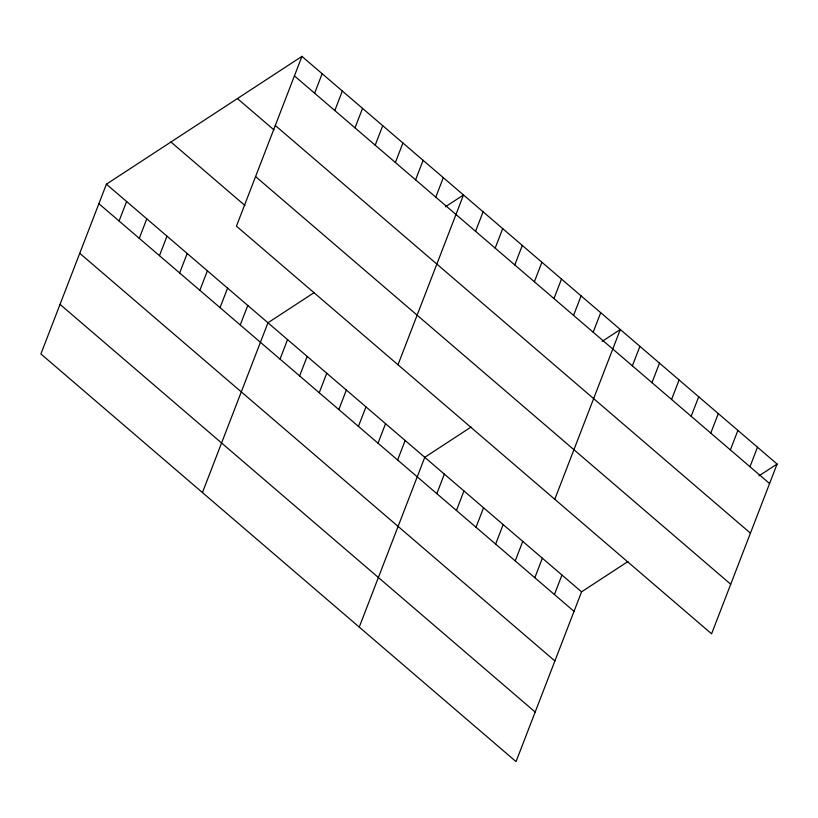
<?xml version="1.0" encoding="UTF-8"?>
<svg xmlns="http://www.w3.org/2000/svg" width="818" height="818" viewBox="0 0 818 818"><rect width="100%" height="100%" fill="white"/><g stroke="black" fill="none" stroke-linecap="round" stroke-linejoin="round"><path stroke-width="1.23" d="M301.954 56.381L236.443 226.157L711.588 633.817L777.1 464.041L301.954 56.381L106.412 184.183L40.9 353.959L516.046 761.619L581.557 591.843L627.938 561.537M119.08 221.024L126.606 201.514M139.275 238.345L146.8 218.835M159.459 255.666L166.995 236.157M179.653 272.997L187.189 253.488M199.848 290.318L207.383 270.809M220.042 307.65L227.568 288.14M314.623 93.211L322.149 73.702M240.236 324.971L247.762 305.462M334.818 110.542L342.343 91.033M202.445 492.559L267.956 322.793L314.337 292.476M355.002 127.864L362.538 108.354M280.032 359.112L287.558 339.603M375.196 145.195L382.732 125.686M299.633 375.932L307.159 356.423M395.391 162.516L402.926 143.007M319.235 392.752L326.76 373.243M415.585 179.837L423.121 160.328M338.836 409.562L346.362 390.053M435.779 197.169L443.305 177.659M358.427 426.382L365.963 406.873M397.998 364.756L463.499 194.981L445.35 206.842M378.028 443.192L385.554 423.683M475.575 231.31L483.101 211.801M397.63 460.013L405.155 440.503M495.176 248.13L502.702 228.621M359.245 627.089L424.757 457.323L471.137 427.006M514.778 264.94L522.303 245.431M436.832 493.643L444.358 474.133M534.379 281.76L541.905 262.251M456.434 510.463L463.959 490.953M553.97 298.57L561.506 279.061M476.025 527.273L483.561 507.763M573.571 315.39L581.097 295.881M495.626 544.093L503.162 524.583M593.173 332.21L600.698 312.701M515.228 560.913L522.753 541.404M554.788 499.287L620.3 329.511L602.15 341.372M534.829 577.723L542.354 558.213M632.375 365.84L639.901 346.331M554.43 594.543L561.956 575.034M651.977 382.65L659.502 363.141M671.578 399.47L679.104 379.961M691.169 416.29L698.705 396.781M710.77 433.1L718.296 413.591M730.372 449.92L737.897 430.411M749.973 466.73L757.499 447.221M758.951 475.902L777.1 464.041M294.429 75.89L769.574 483.55M275.288 125.471L750.433 533.142M237.424 98.559L273.969 129.909M255.574 176.565L730.719 584.226M170.942 142.005L244.981 205.533M106.412 184.183L581.557 591.843M98.886 203.692L574.031 611.353M79.745 253.283L554.89 660.944M60.031 304.368L535.176 712.038"/></g></svg>
